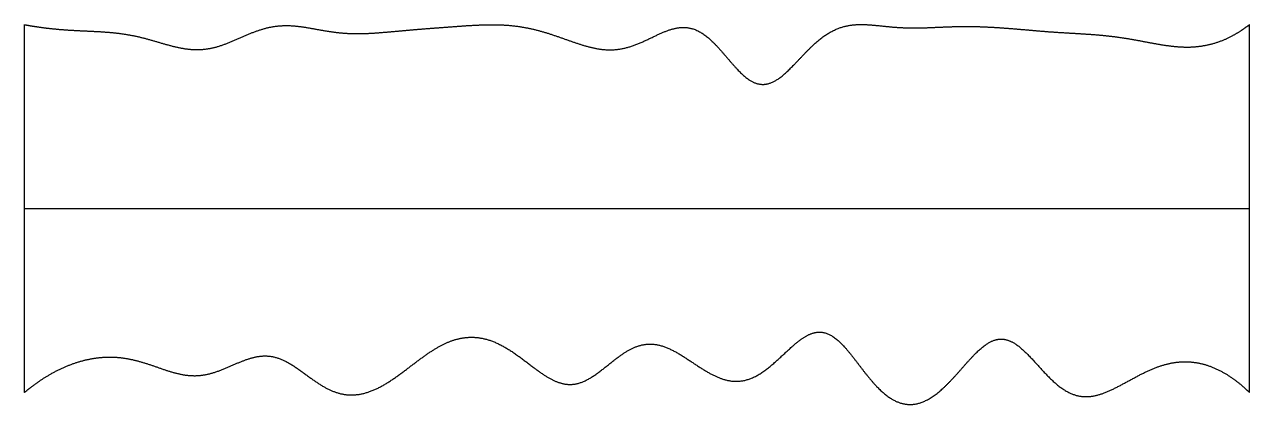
# Model space of a CAD drawing. Header units: millimetres. Extents: x 0 to 10, y -0.1 to 3.
import ezdxf

# ---------------------------------------------------------------- set-up
doc = ezdxf.new("R2010")
doc.units = ezdxf.units.MM
doc.layers.get('0').update_dxf_attribs({"linetype": 'CONTINUOUS'})

msp = doc.modelspace()

# ---------------------------------------------------------------- linework, layer by layer
for points in [[(0, 3), (0.02, 2.996), (0.061, 2.989), (0.122, 2.979), (0.203, 2.969), (0.305, 2.959), (0.406, 2.953), (0.507, 2.948), (0.608, 2.944), (0.709, 2.937), (0.81, 2.925), (0.912, 2.907), (1.013, 2.881), (1.115, 2.85), (1.217, 2.821), (1.318, 2.799), (1.419, 2.792), (1.519, 2.803), (1.618, 2.831), (1.717, 2.873), (1.816, 2.918), (1.915, 2.958), (2.015, 2.985), (2.115, 2.996), (2.217, 2.991), (2.318, 2.975), (2.421, 2.955), (2.523, 2.938), (2.625, 2.928), (2.727, 2.925), (2.828, 2.929), (2.929, 2.937), (3.031, 2.946), (3.132, 2.955), (3.233, 2.964), (3.335, 2.972), (3.436, 2.979), (3.538, 2.987), (3.64, 2.994), (3.742, 2.999), (3.844, 3.001), (3.945, 2.997), (4.046, 2.985), (4.146, 2.966), (4.246, 2.939), (4.346, 2.906), (4.446, 2.87), (4.546, 2.835), (4.647, 2.806), (4.748, 2.791), (4.85, 2.794), (4.952, 2.819), (5.056, 2.862), (5.159, 2.914), (5.261, 2.961), (5.361, 2.985), (5.46, 2.975), (5.555, 2.923), (5.648, 2.834), (5.738, 2.727), (5.827, 2.621), (5.915, 2.54), (6.003, 2.502), (6.092, 2.514), (6.183, 2.572), (6.275, 2.663), (6.369, 2.766), (6.465, 2.863), (6.563, 2.937), (6.663, 2.983), (6.764, 3.003), (6.866, 3.003), (6.968, 2.993), (7.07, 2.981), (7.172, 2.974), (7.273, 2.972), (7.375, 2.975), (7.476, 2.98), (7.578, 2.984), (7.679, 2.986), (7.781, 2.985), (7.882, 2.98), (7.984, 2.974), (8.086, 2.966), (8.187, 2.957), (8.289, 2.948), (8.39, 2.94), (8.492, 2.934), (8.593, 2.928), (8.694, 2.922), (8.796, 2.914), (8.897, 2.903), (8.999, 2.888), (9.1, 2.87), (9.202, 2.85), (9.303, 2.832), (9.404, 2.819), (9.505, 2.814), (9.605, 2.822), (9.705, 2.843), (9.804, 2.878), (9.883, 2.919), (9.941, 2.957), (9.98, 2.985), (10, 3)], [(0, 0), (0, 0.12), (0, 0.36), (0, 0.72), (0, 1.2), (0, 1.8), (0, 2.28), (0, 2.64), (0, 2.88), (0, 3)], [(10, 0), (10, 0.12), (10, 0.36), (10, 0.72), (10, 1.2), (10, 1.8), (10, 2.28), (10, 2.64), (10, 2.88), (10, 3)], [(0, 1.5), (0.4, 1.5), (1.2, 1.5), (2.4, 1.5), (4, 1.5), (6, 1.5), (7.6, 1.5), (8.8, 1.5), (9.6, 1.5), (10, 1.5)], [(0, 0), (0.019, 0.016), (0.057, 0.047), (0.115, 0.09), (0.193, 0.141), (0.292, 0.194), (0.393, 0.236), (0.496, 0.267), (0.599, 0.286), (0.704, 0.292), (0.809, 0.284), (0.914, 0.262), (1.018, 0.23), (1.122, 0.192), (1.226, 0.157), (1.329, 0.135), (1.433, 0.133), (1.537, 0.155), (1.642, 0.196), (1.746, 0.244), (1.849, 0.285), (1.95, 0.305), (2.049, 0.294), (2.147, 0.252), (2.244, 0.186), (2.342, 0.111), (2.442, 0.042), (2.544, -0.007), (2.648, -0.027), (2.754, -0.018), (2.859, 0.018), (2.962, 0.075), (3.062, 0.145), (3.16, 0.219), (3.255, 0.293), (3.351, 0.358), (3.447, 0.41), (3.547, 0.444), (3.649, 0.456), (3.753, 0.444), (3.858, 0.407), (3.963, 0.348), (4.067, 0.272), (4.169, 0.192), (4.269, 0.12), (4.367, 0.071), (4.465, 0.056), (4.561, 0.08), (4.658, 0.138), (4.755, 0.216), (4.853, 0.296), (4.952, 0.362), (5.052, 0.398), (5.153, 0.399), (5.255, 0.366), (5.358, 0.309), (5.462, 0.238), (5.567, 0.168), (5.671, 0.113), (5.776, 0.084), (5.88, 0.09), (5.984, 0.132), (6.086, 0.206), (6.186, 0.3), (6.283, 0.393), (6.378, 0.467), (6.469, 0.503), (6.558, 0.49), (6.646, 0.429), (6.733, 0.33), (6.823, 0.209), (6.916, 0.088), (7.014, -0.015), (7.116, -0.084), (7.221, -0.109), (7.328, -0.09), (7.434, -0.028), (7.538, 0.066), (7.637, 0.178), (7.733, 0.29), (7.826, 0.382), (7.916, 0.437), (8.005, 0.444), (8.094, 0.402), (8.184, 0.32), (8.277, 0.215), (8.372, 0.11), (8.47, 0.024), (8.571, -0.029), (8.674, -0.043), (8.779, -0.022), (8.884, 0.023), (8.989, 0.081), (9.094, 0.139), (9.197, 0.19), (9.299, 0.228), (9.401, 0.25), (9.501, 0.254), (9.601, 0.241), (9.701, 0.209), (9.801, 0.159), (9.881, 0.105), (9.94, 0.056), (9.98, 0.019), (10, 0)]]:
    msp.add_open_spline(points, degree=5)

doc.saveas('drawing.dxf')
